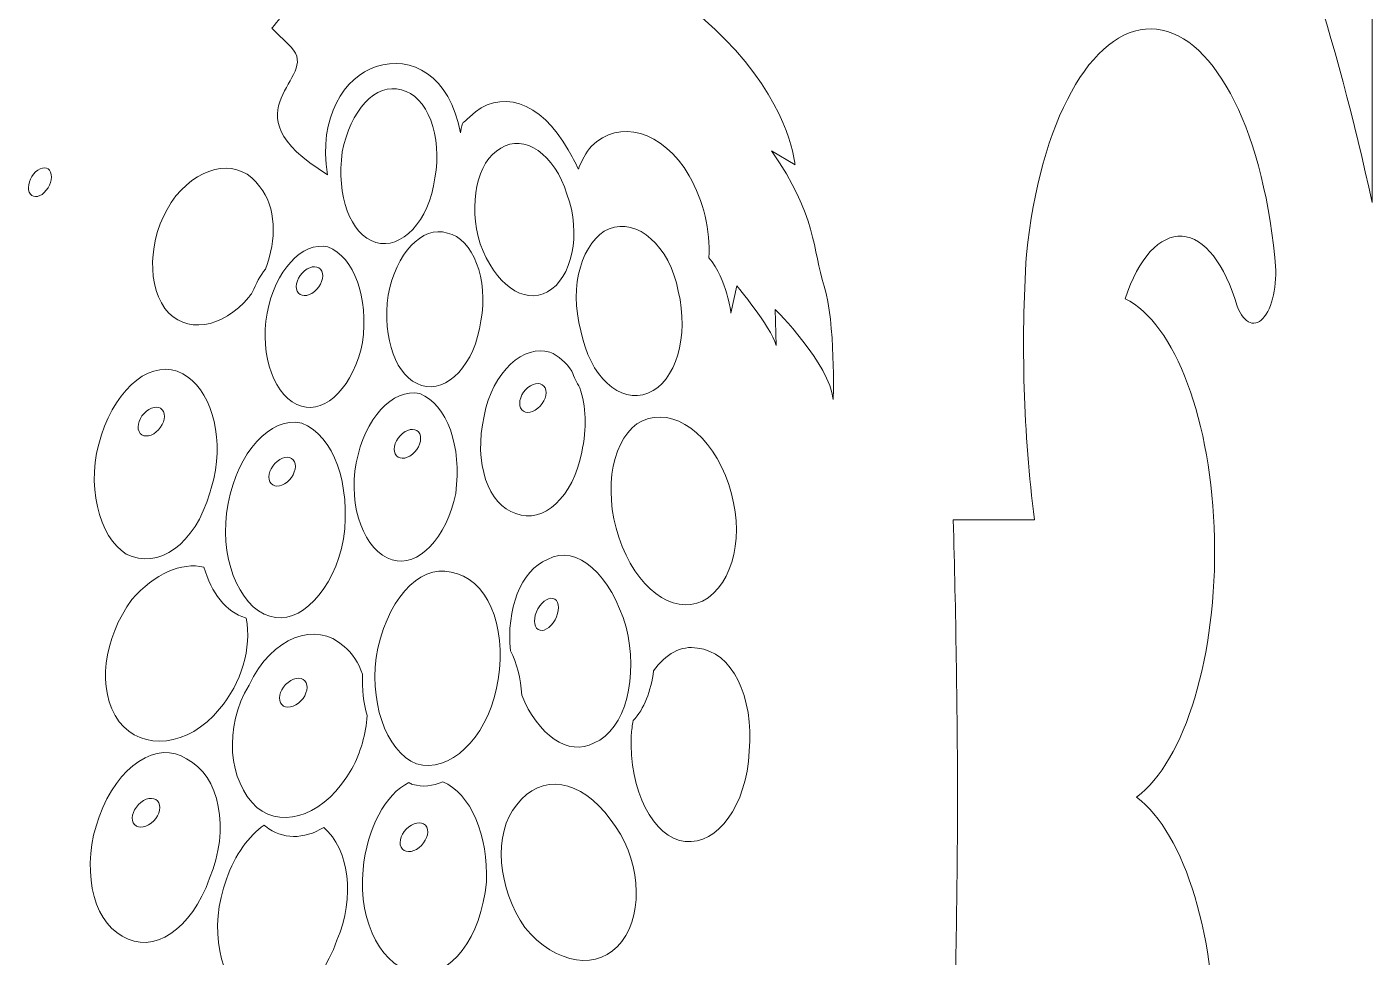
# Model space of a CAD drawing. Header units: millimetres. Extents: x 337 to 2510, y -469 to 429.
# Drawn here: x 408.92 to 431.19, y 263.53 to 278.94 of the extents above; entities that cross this region are included whole.
import ezdxf

# ---------------------------------------------------------------- set-up
doc = ezdxf.new("R2010")
doc.units = ezdxf.units.MM
doc.header["$MEASUREMENT"] = 0
doc.layers.add('Layer 1', color=7, linetype='Continuous')

msp = doc.modelspace()

# ---------------------------------------------------------------- linework, layer by layer
at = {"layer": 'Layer 1', "lineweight": 9}
for points, knots in [([(428.8286, 283.2957), (429.8036, 281.2217), (430.6046, 278.7587), (431.1936, 276.0287), (431.1936, 276.0287), (431.1936, 276.0287), (431.1936, 276.0287), (431.1936, 276.0287), (431.1936, 276.0287), (431.1936, 276.0287), (431.1936, 291.1816), (431.1936, 291.1816), (431.1936, 291.1816), (431.1936, 291.1816), (431.1936, 291.1816), (431.1936, 291.1816), (431.1936, 291.1816), (430.8796, 287.9546), (430.0326, 285.1296), (428.8286, 283.2957)], [0, 0, 0, 0, 0.1666667, 0.1666667, 0.1666667, 0.1666667, 0.3333333, 0.3333333, 0.3333333, 0.3333333, 0.5, 0.5, 0.5, 0.5, 0.6666667, 0.6666667, 0.6666667, 0.6666667, 1, 1, 1, 1]), ([(427.2936, 266.1818), (428.0986, 265.5828), (428.6286, 263.8239), (428.5846, 261.8909), (428.5846, 261.8909), (428.5846, 261.8909), (428.5846, 261.8909), (428.5846, 261.8909), (428.5846, 261.8909), (428.5406, 259.9579), (427.9336, 258.3329), (427.1056, 257.9279), (427.1056, 257.9279), (427.1056, 257.9279), (427.1056, 257.9279), (427.1056, 257.9279), (427.1056, 257.9279), (427.3276, 257.2539), (427.6786, 256.8689), (428.0476, 256.8939), (428.0476, 256.8939), (428.0476, 256.8939), (428.0476, 256.8939), (428.0476, 256.8939), (428.0476, 256.8939), (428.4166, 256.9189), (428.7576, 257.3519), (428.9616, 258.0539), (428.9616, 258.0539), (428.9616, 258.0539), (428.9616, 258.0539), (428.9616, 258.0539), (428.9616, 258.0539), (429.0756, 258.3479), (429.2646, 258.4189), (429.4146, 258.2239), (429.4146, 258.2239), (429.4146, 258.2239), (429.4146, 258.2239), (429.4146, 258.2239), (429.4146, 258.2239), (429.5636, 258.0289), (429.6326, 257.6209), (429.5806, 257.2469), (429.5806, 257.2469), (429.5806, 257.2469), (429.5806, 257.2469), (429.5806, 257.2469), (429.5806, 257.2469), (429.3706, 255.0449), (428.5206, 253.472), (427.5346, 253.46), (427.5346, 253.46), (427.5346, 253.46), (427.5346, 253.46), (427.5346, 253.46), (427.5346, 253.46), (426.5486, 253.447), (425.6906, 254.9999), (425.4706, 257.1959), (425.4706, 257.1959), (425.4706, 257.1959), (425.4706, 257.1959), (425.4706, 257.1959), (425.4706, 257.1959), (425.3766, 258.6649), (425.4226, 260.1629), (425.6026, 261.5879), (425.6026, 261.5879), (425.6026, 261.5879), (425.6026, 261.5879), (425.6026, 261.5879), (425.6026, 261.5879), (425.6026, 261.5879), (424.2596, 261.5879), (424.2596, 261.5879), (424.2596, 261.5879), (424.2596, 261.5879), (424.2596, 261.5879), (424.2596, 261.5879), (424.2596, 261.5879), (424.3016, 263.1179), (424.3256, 264.6498), (424.3316, 266.1818), (424.3316, 266.1818), (424.3316, 266.1818), (424.3316, 266.1818), (424.3316, 266.1818), (424.3316, 266.1818), (424.3256, 267.7148), (424.3016, 269.2458), (424.2596, 270.7758), (424.2596, 270.7758), (424.2596, 270.7758), (424.2596, 270.7758), (424.2596, 270.7758), (424.2596, 270.7758), (424.2596, 270.7758), (425.6026, 270.7758), (425.6026, 270.7758), (425.6026, 270.7758), (425.6026, 270.7758), (425.6026, 270.7758), (425.6026, 270.7758), (425.6026, 270.7758), (425.4226, 272.2018), (425.3766, 273.6988), (425.4706, 275.1677), (425.4706, 275.1677), (425.4706, 275.1677), (425.4706, 275.1677), (425.4706, 275.1677), (425.4706, 275.1677), (425.6906, 277.3637), (426.5486, 278.9167), (427.5346, 278.9037), (427.5346, 278.9037), (427.5346, 278.9037), (427.5346, 278.9037), (427.5346, 278.9037), (427.5346, 278.9037), (428.5206, 278.8917), (429.3706, 277.3187), (429.5806, 275.1167), (429.5806, 275.1167), (429.5806, 275.1167), (429.5806, 275.1167), (429.5806, 275.1167), (429.5806, 275.1167), (429.6326, 274.7427), (429.5636, 274.3348), (429.4146, 274.1398), (429.4146, 274.1398), (429.4146, 274.1398), (429.4146, 274.1398), (429.4146, 274.1398), (429.4146, 274.1398), (429.2646, 273.9448), (429.0756, 274.0158), (428.9616, 274.3098), (428.9616, 274.3098), (428.9616, 274.3098), (428.9616, 274.3098), (428.9616, 274.3098), (428.9616, 274.3098), (428.7576, 275.0127), (428.4166, 275.4447), (428.0476, 275.4697), (428.0476, 275.4697), (428.0476, 275.4697), (428.0476, 275.4697), (428.0476, 275.4697), (428.0476, 275.4697), (427.6786, 275.4947), (427.3276, 275.1097), (427.1056, 274.4357), (427.1056, 274.4357), (427.1056, 274.4357), (427.1056, 274.4357), (427.1056, 274.4357), (427.1056, 274.4357), (427.9336, 274.0308), (428.5406, 272.4058), (428.5846, 270.4728), (428.5846, 270.4728), (428.5846, 270.4728), (428.5846, 270.4728), (428.5846, 270.4728), (428.5846, 270.4728), (428.6286, 268.5408), (428.0986, 266.7808), (427.2936, 266.1818)], [0, 0, 0, 0, 0.0227273, 0.0227273, 0.0227273, 0.0227273, 0.0454545, 0.0454545, 0.0454545, 0.0454545, 0.0681818, 0.0681818, 0.0681818, 0.0681818, 0.0909091, 0.0909091, 0.0909091, 0.0909091, 0.1136364, 0.1136364, 0.1136364, 0.1136364, 0.1363636, 0.1363636, 0.1363636, 0.1363636, 0.1590909, 0.1590909, 0.1590909, 0.1590909, 0.1818182, 0.1818182, 0.1818182, 0.1818182, 0.2045455, 0.2045455, 0.2045455, 0.2045455, 0.2272727, 0.2272727, 0.2272727, 0.2272727, 0.25, 0.25, 0.25, 0.25, 0.2727273, 0.2727273, 0.2727273, 0.2727273, 0.2954545, 0.2954545, 0.2954545, 0.2954545, 0.3181818, 0.3181818, 0.3181818, 0.3181818, 0.3409091, 0.3409091, 0.3409091, 0.3409091, 0.3636364, 0.3636364, 0.3636364, 0.3636364, 0.3863636, 0.3863636, 0.3863636, 0.3863636, 0.4090909, 0.4090909, 0.4090909, 0.4090909, 0.4318182, 0.4318182, 0.4318182, 0.4318182, 0.4545455, 0.4545455, 0.4545455, 0.4545455, 0.4772727, 0.4772727, 0.4772727, 0.4772727, 0.5, 0.5, 0.5, 0.5, 0.5227273, 0.5227273, 0.5227273, 0.5227273, 0.5454545, 0.5454545, 0.5454545, 0.5454545, 0.5681818, 0.5681818, 0.5681818, 0.5681818, 0.5909091, 0.5909091, 0.5909091, 0.5909091, 0.6136364, 0.6136364, 0.6136364, 0.6136364, 0.6363636, 0.6363636, 0.6363636, 0.6363636, 0.6590909, 0.6590909, 0.6590909, 0.6590909, 0.6818182, 0.6818182, 0.6818182, 0.6818182, 0.7045455, 0.7045455, 0.7045455, 0.7045455, 0.7272727, 0.7272727, 0.7272727, 0.7272727, 0.75, 0.75, 0.75, 0.75, 0.7727273, 0.7727273, 0.7727273, 0.7727273, 0.7954545, 0.7954545, 0.7954545, 0.7954545, 0.8181818, 0.8181818, 0.8181818, 0.8181818, 0.8409091, 0.8409091, 0.8409091, 0.8409091, 0.8636364, 0.8636364, 0.8636364, 0.8636364, 0.8863636, 0.8863636, 0.8863636, 0.8863636, 0.9090909, 0.9090909, 0.9090909, 0.9090909, 0.9318182, 0.9318182, 0.9318182, 0.9318182, 0.9545455, 0.9545455, 0.9545455, 0.9545455, 1, 1, 1, 1])]:
    msp.add_open_spline(points, degree=3, knots=knots, dxfattribs=at)
at = {"layer": 'Layer 1', "color": 250, "lineweight": 9}
for points, knots in [([(415.4777, 280.6397), (415.1587, 280.7157), (414.4667, 280.6677), (414.1337, 280.3187), (414.1337, 280.3187), (414.1337, 280.3187), (414.1337, 280.3187), (414.1337, 280.3187), (414.1337, 280.3187), (413.7697, 279.8977), (412.9787, 278.9157), (412.9787, 278.9157), (412.9787, 278.9157), (412.9787, 278.9157), (412.9787, 278.9157), (412.9787, 278.9157), (412.9787, 278.9157), (412.9787, 278.9157), (413.2957, 278.5987), (413.2957, 278.5987), (413.2957, 278.5987), (413.2957, 278.5987), (413.2957, 278.5987), (413.2957, 278.5987), (413.2957, 278.5987), (413.8157, 278.0797), (412.1358, 277.5737), (413.8967, 276.4897), (413.8967, 276.4897), (413.8967, 276.4897), (413.8967, 276.4897), (413.8967, 276.4897), (413.8967, 276.4897), (413.7437, 277.4427), (414.1767, 278.1067), (414.7067, 278.2807), (414.7067, 278.2807), (414.7067, 278.2807), (414.7067, 278.2807), (414.7067, 278.2807), (414.7067, 278.2807), (415.2827, 278.4697), (415.9267, 278.1377), (416.0987, 277.1807), (416.0987, 277.1807), (416.0987, 277.1807), (416.0987, 277.1807), (416.0987, 277.1807), (416.0987, 277.1807), (416.1437, 277.4117), (416.1217, 277.3147), (416.2557, 277.4477), (416.2557, 277.4477), (416.2557, 277.4477), (416.2557, 277.4477), (416.2557, 277.4477), (416.2557, 277.4477), (416.7337, 277.9287), (417.4337, 277.7157), (417.8817, 276.9007), (417.8817, 276.9007), (417.8817, 276.9007), (417.8817, 276.9007), (417.8817, 276.9007), (417.8817, 276.9007), (417.9477, 276.7987), (418.0047, 276.6907), (418.0517, 276.5797), (418.0517, 276.5797), (418.0517, 276.5797), (418.0517, 276.5797), (418.0517, 276.5797), (418.0517, 276.5797), (418.1057, 276.7257), (418.1787, 276.8557), (418.2707, 276.9617), (418.2707, 276.9617), (418.2707, 276.9617), (418.2707, 276.9617), (418.2707, 276.9617), (418.2707, 276.9617), (418.7177, 277.4097), (419.4487, 277.2297), (419.8877, 276.4717), (419.8877, 276.4717), (419.8877, 276.4717), (419.8877, 276.4717), (419.8877, 276.4717), (419.8877, 276.4717), (420.1277, 276.0557), (420.2367, 275.5607), (420.2147, 275.1147), (420.2147, 275.1147), (420.2147, 275.1147), (420.2147, 275.1147), (420.2147, 275.1147), (420.2147, 275.1147), (420.5177, 274.7487), (420.5787, 274.1968), (420.5787, 274.1968), (420.5787, 274.1968), (420.5787, 274.1968), (420.5787, 274.1968), (420.5787, 274.1968), (420.5787, 274.1968), (420.5787, 274.1968), (420.6757, 274.6487), (420.6757, 274.6487), (420.6757, 274.6487), (420.6757, 274.6487), (420.6757, 274.6487), (420.6757, 274.6487), (420.6757, 274.6487), (420.6757, 274.6487), (421.2277, 273.9888), (421.3287, 273.6608), (421.3287, 273.6608), (421.3287, 273.6608), (421.3287, 273.6608), (421.3287, 273.6608), (421.3287, 273.6608), (421.3287, 273.6608), (421.3127, 274.2578), (421.3127, 274.2578), (421.3127, 274.2578), (421.3127, 274.2578), (421.3127, 274.2578), (421.3127, 274.2578), (421.3127, 274.2578), (421.3127, 274.2578), (422.2137, 273.3508), (422.2717, 272.7678), (422.2717, 272.7678), (422.2717, 272.7678), (422.2717, 272.7678), (422.2717, 272.7678), (422.2717, 272.7678), (422.2717, 272.7678), (422.3117, 274.0448), (422.1197, 274.6437), (422.1197, 274.6437), (422.1197, 274.6437), (422.1197, 274.6437), (422.1197, 274.6437), (422.1197, 274.6437), (421.9287, 275.2417), (422.0047, 275.8087), (421.2497, 276.8837), (421.2497, 276.8837), (421.2497, 276.8837), (421.2497, 276.8837), (421.2497, 276.8837), (421.2497, 276.8837), (421.2497, 276.8837), (421.6397, 276.6507), (421.6397, 276.6507), (421.6397, 276.6507), (421.6397, 276.6507), (421.6397, 276.6507), (421.6397, 276.6507), (421.6397, 276.6507), (421.6397, 276.6507), (421.5737, 277.5317), (420.6527, 278.5517), (420.6527, 278.5517), (420.6527, 278.5517), (420.6527, 278.5517), (420.6527, 278.5517), (420.6527, 278.5517), (419.7417, 279.5157), (418.8677, 280.0107), (418.8677, 280.0107), (418.8677, 280.0107), (418.8677, 280.0107), (418.8677, 280.0107), (418.8677, 280.0107), (418.8677, 280.0107), (418.2997, 280.7067), (417.6647, 280.3947), (417.5217, 280.7107), (417.5217, 280.7107), (417.5217, 280.7107), (417.5217, 280.7107), (417.5217, 280.7107), (417.5217, 280.7107), (417.4187, 280.7967), (416.1317, 281.1557), (415.7777, 280.6777), (415.7777, 280.6777), (415.7777, 280.6777), (415.7777, 280.6777), (415.7777, 280.6777), (415.7777, 280.6777), (415.5377, 280.2987), (415.4777, 280.6397), (415.4777, 280.6397)], [0, 0, 0, 0, 0.02, 0.02, 0.02, 0.02, 0.04, 0.04, 0.04, 0.04, 0.06, 0.06, 0.06, 0.06, 0.08, 0.08, 0.08, 0.08, 0.1, 0.1, 0.1, 0.1, 0.12, 0.12, 0.12, 0.12, 0.14, 0.14, 0.14, 0.14, 0.16, 0.16, 0.16, 0.16, 0.18, 0.18, 0.18, 0.18, 0.2, 0.2, 0.2, 0.2, 0.22, 0.22, 0.22, 0.22, 0.24, 0.24, 0.24, 0.24, 0.26, 0.26, 0.26, 0.26, 0.28, 0.28, 0.28, 0.28, 0.3, 0.3, 0.3, 0.3, 0.32, 0.32, 0.32, 0.32, 0.34, 0.34, 0.34, 0.34, 0.36, 0.36, 0.36, 0.36, 0.38, 0.38, 0.38, 0.38, 0.4, 0.4, 0.4, 0.4, 0.42, 0.42, 0.42, 0.42, 0.44, 0.44, 0.44, 0.44, 0.46, 0.46, 0.46, 0.46, 0.48, 0.48, 0.48, 0.48, 0.5, 0.5, 0.5, 0.5, 0.52, 0.52, 0.52, 0.52, 0.54, 0.54, 0.54, 0.54, 0.56, 0.56, 0.56, 0.56, 0.58, 0.58, 0.58, 0.58, 0.6, 0.6, 0.6, 0.6, 0.62, 0.62, 0.62, 0.62, 0.64, 0.64, 0.64, 0.64, 0.66, 0.66, 0.66, 0.66, 0.68, 0.68, 0.68, 0.68, 0.7, 0.7, 0.7, 0.7, 0.72, 0.72, 0.72, 0.72, 0.74, 0.74, 0.74, 0.74, 0.76, 0.76, 0.76, 0.76, 0.78, 0.78, 0.78, 0.78, 0.8, 0.8, 0.8, 0.8, 0.82, 0.82, 0.82, 0.82, 0.84, 0.84, 0.84, 0.84, 0.86, 0.86, 0.86, 0.86, 0.88, 0.88, 0.88, 0.88, 0.9, 0.9, 0.9, 0.9, 0.92, 0.92, 0.92, 0.92, 0.94, 0.94, 0.94, 0.94, 0.96, 0.96, 0.96, 0.96, 1, 1, 1, 1]), ([(414.6977, 275.3687), (415.1217, 275.2407), (415.5787, 275.7107), (415.6767, 276.4377), (415.6767, 276.4377), (415.6767, 276.4377), (415.6767, 276.4377), (415.6767, 276.4377), (415.6767, 276.4377), (415.8077, 277.1227), (415.5467, 277.8067), (415.1217, 277.8927), (415.1217, 277.8927), (415.1217, 277.8927), (415.1217, 277.8927), (415.1217, 277.8927), (415.1217, 277.8927), (414.6977, 278.0207), (414.2737, 277.5507), (414.1427, 276.8657), (414.1427, 276.8657), (414.1427, 276.8657), (414.1427, 276.8657), (414.1427, 276.8657), (414.1427, 276.8657), (414.0447, 276.1387), (414.2737, 275.4967), (414.6977, 275.3687)], [0, 0, 0, 0, 0.125, 0.125, 0.125, 0.125, 0.25, 0.25, 0.25, 0.25, 0.375, 0.375, 0.375, 0.375, 0.5, 0.5, 0.5, 0.5, 0.625, 0.625, 0.625, 0.625, 0.75, 0.75, 0.75, 0.75, 1, 1, 1, 1]), ([(417.5427, 274.5507), (417.9447, 274.7707), (418.1077, 275.5017), (417.8637, 276.1677), (417.8637, 276.1677), (417.8637, 276.1677), (417.8637, 276.1677), (417.8637, 276.1677), (417.8637, 276.1677), (417.6657, 276.8237), (417.1497, 277.1807), (416.7667, 276.9267), (416.7667, 276.9267), (416.7667, 276.9267), (416.7667, 276.9267), (416.7667, 276.9267), (416.7667, 276.9267), (416.3647, 276.7067), (416.2287, 276.0007), (416.4267, 275.3447), (416.4267, 275.3447), (416.4267, 275.3447), (416.4267, 275.3447), (416.4267, 275.3447), (416.4267, 275.3447), (416.6707, 274.6787), (417.1417, 274.3318), (417.5427, 274.5507)], [0, 0, 0, 0, 0.125, 0.125, 0.125, 0.125, 0.25, 0.25, 0.25, 0.25, 0.375, 0.375, 0.375, 0.375, 0.5, 0.5, 0.5, 0.5, 0.625, 0.625, 0.625, 0.625, 0.75, 0.75, 0.75, 0.75, 1, 1, 1, 1]), ([(409.0668, 276.5367), (409.1638, 276.6277), (409.2748, 276.6257), (409.3148, 276.5307), (409.3148, 276.5307), (409.3148, 276.5307), (409.3148, 276.5307), (409.3148, 276.5307), (409.3148, 276.5307), (409.3538, 276.4357), (409.3068, 276.2847), (409.2088, 276.1937), (409.2088, 276.1937), (409.2088, 276.1937), (409.2088, 276.1937), (409.2088, 276.1937), (409.2088, 276.1937), (409.1118, 276.1017), (409.0008, 276.1047), (408.9608, 276.1987), (408.9608, 276.1987), (408.9608, 276.1987), (408.9608, 276.1987), (408.9608, 276.1987), (408.9608, 276.1987), (408.9218, 276.2937), (408.9688, 276.4447), (409.0668, 276.5367)], [0, 0, 0, 0, 0.125, 0.125, 0.125, 0.125, 0.25, 0.25, 0.25, 0.25, 0.375, 0.375, 0.375, 0.375, 0.5, 0.5, 0.5, 0.5, 0.625, 0.625, 0.625, 0.625, 0.75, 0.75, 0.75, 0.75, 1, 1, 1, 1]), ([(411.2068, 274.2718), (411.5368, 273.8408), (412.1578, 273.9368), (412.5968, 274.4637), (412.5968, 274.4637), (412.5968, 274.4637), (412.5968, 274.4637), (412.5968, 274.4637), (412.5968, 274.4637), (412.6168, 274.4877), (412.6358, 274.5117), (412.6538, 274.5367), (412.6538, 274.5367), (412.6538, 274.5367), (412.6538, 274.5367), (412.6538, 274.5367), (412.6538, 274.5367), (412.7138, 274.6847), (412.7868, 274.8167), (412.8698, 274.9277), (412.8698, 274.9277), (412.8698, 274.9277), (412.8698, 274.9277), (412.8698, 274.9277), (412.8698, 274.9277), (413.0607, 275.4087), (413.0507, 275.9657), (412.7798, 276.2857), (412.7798, 276.2857), (412.7798, 276.2857), (412.7798, 276.2857), (412.7798, 276.2857), (412.7798, 276.2857), (412.4508, 276.7647), (411.8288, 276.6687), (411.3898, 276.1407), (411.3898, 276.1407), (411.3898, 276.1407), (411.3898, 276.1407), (411.3898, 276.1407), (411.3898, 276.1407), (410.9508, 275.5657), (410.8778, 274.7517), (411.2068, 274.2718)], [0, 0, 0, 0, 0.0833333, 0.0833333, 0.0833333, 0.0833333, 0.1666667, 0.1666667, 0.1666667, 0.1666667, 0.25, 0.25, 0.25, 0.25, 0.3333333, 0.3333333, 0.3333333, 0.3333333, 0.4166667, 0.4166667, 0.4166667, 0.4166667, 0.5, 0.5, 0.5, 0.5, 0.5833333, 0.5833333, 0.5833333, 0.5833333, 0.6666667, 0.6666667, 0.6666667, 0.6666667, 0.75, 0.75, 0.75, 0.75, 0.8333333, 0.8333333, 0.8333333, 0.8333333, 1, 1, 1, 1]), ([(419.2047, 272.8718), (419.6707, 273.0598), (419.8857, 273.8108), (419.7067, 274.5617), (419.7067, 274.5617), (419.7067, 274.5617), (419.7067, 274.5617), (419.7067, 274.5617), (419.7067, 274.5617), (419.5627, 275.3117), (419.0257, 275.7817), (418.5597, 275.5937), (418.5597, 275.5937), (418.5597, 275.5937), (418.5597, 275.5937), (418.5597, 275.5937), (418.5597, 275.5937), (418.1307, 275.4057), (417.8797, 274.6547), (418.0947, 273.9038), (418.0947, 273.9038), (418.0947, 273.9038), (418.0947, 273.9038), (418.0947, 273.9038), (418.0947, 273.9038), (418.2377, 273.1528), (418.7397, 272.6838), (419.2047, 272.8718)], [0, 0, 0, 0, 0.125, 0.125, 0.125, 0.125, 0.25, 0.25, 0.25, 0.25, 0.375, 0.375, 0.375, 0.375, 0.5, 0.5, 0.5, 0.5, 0.625, 0.625, 0.625, 0.625, 0.75, 0.75, 0.75, 0.75, 1, 1, 1, 1]), ([(415.4577, 272.9998), (415.8827, 272.8718), (416.3397, 273.3418), (416.4377, 274.0688), (416.4377, 274.0688), (416.4377, 274.0688), (416.4377, 274.0688), (416.4377, 274.0688), (416.4377, 274.0688), (416.5677, 274.7537), (416.3067, 275.4377), (415.8827, 275.5237), (415.8827, 275.5237), (415.8827, 275.5237), (415.8827, 275.5237), (415.8827, 275.5237), (415.8827, 275.5237), (415.4577, 275.6517), (415.0337, 275.1807), (414.9027, 274.4967), (414.9027, 274.4967), (414.9027, 274.4967), (414.9027, 274.4967), (414.9027, 274.4967), (414.9027, 274.4967), (414.8047, 273.7698), (415.0337, 273.1278), (415.4577, 272.9998)], [0, 0, 0, 0, 0.125, 0.125, 0.125, 0.125, 0.25, 0.25, 0.25, 0.25, 0.375, 0.375, 0.375, 0.375, 0.5, 0.5, 0.5, 0.5, 0.625, 0.625, 0.625, 0.625, 0.75, 0.75, 0.75, 0.75, 1, 1, 1, 1]), ([(413.4697, 272.6548), (413.8727, 272.5228), (414.3427, 273.0068), (414.4777, 273.7108), (414.4777, 273.7108), (414.4777, 273.7108), (414.4777, 273.7108), (414.4777, 273.7108), (414.4777, 273.7108), (414.5787, 274.4587), (414.3427, 275.1187), (413.9067, 275.2957), (413.9067, 275.2957), (413.9067, 275.2957), (413.9067, 275.2957), (413.9067, 275.2957), (413.9067, 275.2957), (413.4697, 275.3837), (413.0327, 274.8987), (412.8988, 274.1948), (412.8988, 274.1948), (412.8988, 274.1948), (412.8988, 274.1948), (412.8988, 274.1948), (412.8988, 274.1948), (412.7648, 273.4908), (413.0327, 272.7868), (413.4697, 272.6548)], [0, 0, 0, 0, 0.125, 0.125, 0.125, 0.125, 0.25, 0.25, 0.25, 0.25, 0.375, 0.375, 0.375, 0.375, 0.5, 0.5, 0.5, 0.5, 0.625, 0.625, 0.625, 0.625, 0.75, 0.75, 0.75, 0.75, 1, 1, 1, 1]), ([(413.5187, 274.8977), (413.6307, 274.9897), (413.7577, 274.9867), (413.8027, 274.8917), (413.8027, 274.8917), (413.8027, 274.8917), (413.8027, 274.8917), (413.8027, 274.8917), (413.8027, 274.8917), (413.8487, 274.7977), (413.7937, 274.6467), (413.6827, 274.5547), (413.6827, 274.5547), (413.6827, 274.5547), (413.6827, 274.5547), (413.6827, 274.5547), (413.6827, 274.5547), (413.5707, 274.4627), (413.4427, 274.4657), (413.3977, 274.5607), (413.3977, 274.5607), (413.3977, 274.5607), (413.3977, 274.5607), (413.3977, 274.5607), (413.3977, 274.5607), (413.3527, 274.6547), (413.4067, 274.8067), (413.5187, 274.8977)], [0, 0, 0, 0, 0.125, 0.125, 0.125, 0.125, 0.25, 0.25, 0.25, 0.25, 0.375, 0.375, 0.375, 0.375, 0.5, 0.5, 0.5, 0.5, 0.625, 0.625, 0.625, 0.625, 0.75, 0.75, 0.75, 0.75, 1, 1, 1, 1]), ([(417.0177, 270.8798), (417.4747, 270.6948), (417.9667, 271.1558), (418.1077, 271.8928), (418.1077, 271.8928), (418.1077, 271.8928), (418.1077, 271.8928), (418.1077, 271.8928), (418.1077, 271.8928), (418.1967, 272.2908), (418.1767, 272.6648), (418.0757, 272.9598), (418.0757, 272.9598), (418.0757, 272.9598), (418.0757, 272.9598), (418.0757, 272.9598), (418.0757, 272.9598), (418.0257, 273.0428), (417.9817, 273.1358), (417.9447, 273.2358), (417.9447, 273.2358), (417.9447, 273.2358), (417.9447, 273.2358), (417.9447, 273.2358), (417.9447, 273.2358), (417.8487, 273.3828), (417.7247, 273.4918), (417.5797, 273.5508), (417.5797, 273.5508), (417.5797, 273.5508), (417.5797, 273.5508), (417.5797, 273.5508), (417.5797, 273.5508), (417.1587, 273.6888), (416.6307, 273.2288), (416.4907, 272.4918), (416.4907, 272.4918), (416.4907, 272.4918), (416.4907, 272.4918), (416.4907, 272.4918), (416.4907, 272.4918), (416.3147, 271.7088), (416.5607, 271.0168), (417.0177, 270.8798)], [0, 0, 0, 0, 0.0833333, 0.0833333, 0.0833333, 0.0833333, 0.1666667, 0.1666667, 0.1666667, 0.1666667, 0.25, 0.25, 0.25, 0.25, 0.3333333, 0.3333333, 0.3333333, 0.3333333, 0.4166667, 0.4166667, 0.4166667, 0.4166667, 0.5, 0.5, 0.5, 0.5, 0.5833333, 0.5833333, 0.5833333, 0.5833333, 0.6666667, 0.6666667, 0.6666667, 0.6666667, 0.75, 0.75, 0.75, 0.75, 0.8333333, 0.8333333, 0.8333333, 0.8333333, 1, 1, 1, 1]), ([(410.5668, 270.2068), (411.0958, 269.9408), (411.7058, 270.3668), (411.9498, 271.2208), (411.9498, 271.2208), (411.9498, 271.2208), (411.9498, 271.2208), (411.9498, 271.2208), (411.9498, 271.2208), (411.9588, 271.2468), (411.9668, 271.2728), (411.9748, 271.2988), (411.9748, 271.2988), (411.9748, 271.2988), (411.9748, 271.2988), (411.9748, 271.2988), (411.9748, 271.2988), (411.9868, 271.3508), (411.9998, 271.4008), (412.0148, 271.4508), (412.0148, 271.4508), (412.0148, 271.4508), (412.0148, 271.4508), (412.0148, 271.4508), (412.0148, 271.4508), (412.1888, 272.2228), (411.9468, 272.9508), (411.5018, 273.1938), (411.5018, 273.1938), (411.5018, 273.1938), (411.5018, 273.1938), (411.5018, 273.1938), (411.5018, 273.1938), (411.0138, 273.4608), (410.4038, 272.9808), (410.1588, 272.1808), (410.1588, 272.1808), (410.1588, 272.1808), (410.1588, 272.1808), (410.1588, 272.1808), (410.1588, 272.1808), (409.8738, 271.3808), (410.1188, 270.4738), (410.5668, 270.2068)], [0, 0, 0, 0, 0.0833333, 0.0833333, 0.0833333, 0.0833333, 0.1666667, 0.1666667, 0.1666667, 0.1666667, 0.25, 0.25, 0.25, 0.25, 0.3333333, 0.3333333, 0.3333333, 0.3333333, 0.4166667, 0.4166667, 0.4166667, 0.4166667, 0.5, 0.5, 0.5, 0.5, 0.5833333, 0.5833333, 0.5833333, 0.5833333, 0.6666667, 0.6666667, 0.6666667, 0.6666667, 0.75, 0.75, 0.75, 0.75, 0.8333333, 0.8333333, 0.8333333, 0.8333333, 1, 1, 1, 1]), ([(417.2167, 272.9638), (417.3287, 273.0558), (417.4557, 273.0528), (417.5017, 272.9578), (417.5017, 272.9578), (417.5017, 272.9578), (417.5017, 272.9578), (417.5017, 272.9578), (417.5017, 272.9578), (417.5467, 272.8628), (417.4927, 272.7118), (417.3807, 272.6208), (417.3807, 272.6208), (417.3807, 272.6208), (417.3807, 272.6208), (417.3807, 272.6208), (417.3807, 272.6208), (417.2687, 272.5288), (417.1417, 272.5318), (417.0967, 272.6268), (417.0967, 272.6268), (417.0967, 272.6268), (417.0967, 272.6268), (417.0967, 272.6268), (417.0967, 272.6268), (417.0517, 272.7208), (417.1047, 272.8728), (417.2167, 272.9638)], [0, 0, 0, 0, 0.125, 0.125, 0.125, 0.125, 0.25, 0.25, 0.25, 0.25, 0.375, 0.375, 0.375, 0.375, 0.5, 0.5, 0.5, 0.5, 0.625, 0.625, 0.625, 0.625, 0.75, 0.75, 0.75, 0.75, 1, 1, 1, 1]), ([(414.9707, 270.1118), (415.3907, 269.9738), (415.8807, 270.4788), (416.0207, 271.2128), (416.0207, 271.2128), (416.0207, 271.2128), (416.0207, 271.2128), (416.0207, 271.2128), (416.0207, 271.2128), (416.1257, 271.9928), (415.8807, 272.6818), (415.4257, 272.8648), (415.4257, 272.8648), (415.4257, 272.8648), (415.4257, 272.8648), (415.4257, 272.8648), (415.4257, 272.8648), (414.9707, 272.9568), (414.5147, 272.4518), (414.3747, 271.7178), (414.3747, 271.7178), (414.3747, 271.7178), (414.3747, 271.7178), (414.3747, 271.7178), (414.3747, 271.7178), (414.2347, 270.9838), (414.5147, 270.2488), (414.9707, 270.1118)], [0, 0, 0, 0, 0.125, 0.125, 0.125, 0.125, 0.25, 0.25, 0.25, 0.25, 0.375, 0.375, 0.375, 0.375, 0.5, 0.5, 0.5, 0.5, 0.625, 0.625, 0.625, 0.625, 0.75, 0.75, 0.75, 0.75, 1, 1, 1, 1]), ([(410.8998, 272.5728), (411.0118, 272.6638), (411.1388, 272.6618), (411.1838, 272.5668), (411.1838, 272.5668), (411.1838, 272.5668), (411.1838, 272.5668), (411.1838, 272.5668), (411.1838, 272.5668), (411.2288, 272.4718), (411.1748, 272.3208), (411.0638, 272.2298), (411.0638, 272.2298), (411.0638, 272.2298), (411.0638, 272.2298), (411.0638, 272.2298), (411.0638, 272.2298), (410.9518, 272.1378), (410.8238, 272.1408), (410.7788, 272.2348), (410.7788, 272.2348), (410.7788, 272.2348), (410.7788, 272.2348), (410.7788, 272.2348), (410.7788, 272.2348), (410.7338, 272.3298), (410.7878, 272.4808), (410.8998, 272.5728)], [0, 0, 0, 0, 0.125, 0.125, 0.125, 0.125, 0.25, 0.25, 0.25, 0.25, 0.375, 0.375, 0.375, 0.375, 0.5, 0.5, 0.5, 0.5, 0.625, 0.625, 0.625, 0.625, 0.75, 0.75, 0.75, 0.75, 1, 1, 1, 1]), ([(420.2017, 269.4818), (420.6897, 269.8548), (420.8117, 270.7078), (420.4857, 271.5078), (420.4857, 271.5078), (420.4857, 271.5078), (420.4857, 271.5078), (420.4857, 271.5078), (420.4857, 271.5078), (420.1607, 272.3078), (419.5097, 272.6818), (419.0207, 272.3618), (419.0207, 272.3618), (419.0207, 272.3618), (419.0207, 272.3618), (419.0207, 272.3618), (419.0207, 272.3618), (418.5737, 272.0418), (418.4507, 271.1348), (418.7767, 270.3348), (418.7767, 270.3348), (418.7767, 270.3348), (418.7767, 270.3348), (418.7767, 270.3348), (418.7767, 270.3348), (419.1027, 269.5348), (419.7127, 269.1618), (420.2017, 269.4818)], [0, 0, 0, 0, 0.125, 0.125, 0.125, 0.125, 0.25, 0.25, 0.25, 0.25, 0.375, 0.375, 0.375, 0.375, 0.5, 0.5, 0.5, 0.5, 0.625, 0.625, 0.625, 0.625, 0.75, 0.75, 0.75, 0.75, 1, 1, 1, 1]), ([(412.9448, 269.1768), (413.4327, 269.0168), (414.0027, 269.6038), (414.1657, 270.4568), (414.1657, 270.4568), (414.1657, 270.4568), (414.1657, 270.4568), (414.1657, 270.4568), (414.1657, 270.4568), (414.2877, 271.3628), (414.0027, 272.1638), (413.4737, 272.3768), (413.4737, 272.3768), (413.4737, 272.3768), (413.4737, 272.3768), (413.4737, 272.3768), (413.4737, 272.3768), (412.9448, 272.4838), (412.4158, 271.8968), (412.2528, 271.0428), (412.2528, 271.0428), (412.2528, 271.0428), (412.2528, 271.0428), (412.2528, 271.0428), (412.2528, 271.0428), (412.0898, 270.1898), (412.4158, 269.3368), (412.9448, 269.1768)], [0, 0, 0, 0, 0.125, 0.125, 0.125, 0.125, 0.25, 0.25, 0.25, 0.25, 0.375, 0.375, 0.375, 0.375, 0.5, 0.5, 0.5, 0.5, 0.625, 0.625, 0.625, 0.625, 0.75, 0.75, 0.75, 0.75, 1, 1, 1, 1]), ([(415.1407, 272.2048), (415.2527, 272.2958), (415.3797, 272.2938), (415.4247, 272.1988), (415.4247, 272.1988), (415.4247, 272.1988), (415.4247, 272.1988), (415.4247, 272.1988), (415.4247, 272.1988), (415.4697, 272.1038), (415.4157, 271.9528), (415.3047, 271.8608), (415.3047, 271.8608), (415.3047, 271.8608), (415.3047, 271.8608), (415.3047, 271.8608), (415.3047, 271.8608), (415.1927, 271.7698), (415.0647, 271.7718), (415.0197, 271.8668), (415.0197, 271.8668), (415.0197, 271.8668), (415.0197, 271.8668), (415.0197, 271.8668), (415.0197, 271.8668), (414.9747, 271.9618), (415.0287, 272.1128), (415.1407, 272.2048)], [0, 0, 0, 0, 0.125, 0.125, 0.125, 0.125, 0.25, 0.25, 0.25, 0.25, 0.375, 0.375, 0.375, 0.375, 0.5, 0.5, 0.5, 0.5, 0.625, 0.625, 0.625, 0.625, 0.75, 0.75, 0.75, 0.75, 1, 1, 1, 1]), ([(413.0657, 271.7428), (413.1777, 271.8338), (413.3047, 271.8318), (413.3507, 271.7368), (413.3507, 271.7368), (413.3507, 271.7368), (413.3507, 271.7368), (413.3507, 271.7368), (413.3507, 271.7368), (413.3957, 271.6418), (413.3417, 271.4908), (413.2297, 271.3988), (413.2297, 271.3988), (413.2297, 271.3988), (413.2297, 271.3988), (413.2297, 271.3988), (413.2297, 271.3988), (413.1177, 271.3078), (412.9907, 271.3098), (412.9448, 271.4048), (412.9448, 271.4048), (412.9448, 271.4048), (412.9448, 271.4048), (412.9448, 271.4048), (412.9448, 271.4048), (412.8998, 271.4998), (412.9538, 271.6508), (413.0657, 271.7428)], [0, 0, 0, 0, 0.125, 0.125, 0.125, 0.125, 0.25, 0.25, 0.25, 0.25, 0.375, 0.375, 0.375, 0.375, 0.5, 0.5, 0.5, 0.5, 0.625, 0.625, 0.625, 0.625, 0.75, 0.75, 0.75, 0.75, 1, 1, 1, 1]), ([(418.3127, 267.0788), (418.8417, 267.2918), (419.0457, 268.1988), (418.8417, 268.9988), (418.8417, 268.9988), (418.8417, 268.9988), (418.8417, 268.9988), (418.8417, 268.9988), (418.8417, 268.9988), (418.5977, 269.8518), (418.0287, 270.3858), (417.5397, 270.1188), (417.5397, 270.1188), (417.5397, 270.1188), (417.5397, 270.1188), (417.5397, 270.1188), (417.5397, 270.1188), (417.0987, 269.9408), (416.8557, 269.2828), (416.9287, 268.6048), (416.9287, 268.6048), (416.9287, 268.6048), (416.9287, 268.6048), (416.9287, 268.6048), (416.9287, 268.6048), (417.0317, 268.4038), (417.0967, 268.1508), (417.1137, 267.8718), (417.1137, 267.8718), (417.1137, 267.8718), (417.1137, 267.8718), (417.1137, 267.8718), (417.1137, 267.8718), (417.3767, 267.2158), (417.8907, 266.8478), (418.3127, 267.0788)], [0, 0, 0, 0, 0.1, 0.1, 0.1, 0.1, 0.2, 0.2, 0.2, 0.2, 0.3, 0.3, 0.3, 0.3, 0.4, 0.4, 0.4, 0.4, 0.5, 0.5, 0.5, 0.5, 0.6, 0.6, 0.6, 0.6, 0.7, 0.7, 0.7, 0.7, 0.8, 0.8, 0.8, 0.8, 1, 1, 1, 1]), ([(410.4488, 267.4298), (410.8318, 266.9488), (411.5978, 267.0028), (412.1078, 267.6428), (412.1078, 267.6428), (412.1078, 267.6428), (412.1078, 267.6428), (412.1078, 267.6428), (412.1078, 267.6428), (412.4758, 268.0648), (412.6448, 268.6528), (412.5528, 269.1478), (412.5528, 269.1478), (412.5528, 269.1478), (412.5528, 269.1478), (412.5528, 269.1478), (412.5528, 269.1478), (412.5528, 269.1478), (412.5418, 269.1508), (412.5418, 269.1508), (412.5418, 269.1508), (412.5418, 269.1508), (412.5418, 269.1508), (412.5418, 269.1508), (412.5418, 269.1508), (412.2218, 269.2428), (411.9728, 269.5678), (411.8528, 269.9908), (411.8528, 269.9908), (411.8528, 269.9908), (411.8528, 269.9908), (411.8528, 269.9908), (411.8528, 269.9908), (411.4828, 270.0758), (411.0338, 269.8868), (410.6618, 269.4558), (410.6618, 269.4558), (410.6618, 269.4558), (410.6618, 269.4558), (410.6618, 269.4558), (410.6618, 269.4558), (410.1938, 268.8158), (410.0658, 267.9628), (410.4488, 267.4298)], [0, 0, 0, 0, 0.0833333, 0.0833333, 0.0833333, 0.0833333, 0.1666667, 0.1666667, 0.1666667, 0.1666667, 0.25, 0.25, 0.25, 0.25, 0.3333333, 0.3333333, 0.3333333, 0.3333333, 0.4166667, 0.4166667, 0.4166667, 0.4166667, 0.5, 0.5, 0.5, 0.5, 0.5833333, 0.5833333, 0.5833333, 0.5833333, 0.6666667, 0.6666667, 0.6666667, 0.6666667, 0.75, 0.75, 0.75, 0.75, 0.8333333, 0.8333333, 0.8333333, 0.8333333, 1, 1, 1, 1]), ([(415.3707, 266.7318), (415.9237, 266.5728), (416.5187, 267.1588), (416.6897, 267.9588), (416.6897, 267.9588), (416.6897, 267.9588), (416.6897, 267.9588), (416.6897, 267.9588), (416.6897, 267.9588), (416.9017, 268.8658), (416.6037, 269.7188), (416.0507, 269.8788), (416.0507, 269.8788), (416.0507, 269.8788), (416.0507, 269.8788), (416.0507, 269.8788), (416.0507, 269.8788), (415.4977, 270.0928), (414.9447, 269.5588), (414.7317, 268.6518), (414.7317, 268.6518), (414.7317, 268.6518), (414.7317, 268.6518), (414.7317, 268.6518), (414.7317, 268.6518), (414.5617, 267.7988), (414.8597, 266.9458), (415.3707, 266.7318)], [0, 0, 0, 0, 0.125, 0.125, 0.125, 0.125, 0.25, 0.25, 0.25, 0.25, 0.375, 0.375, 0.375, 0.375, 0.5, 0.5, 0.5, 0.5, 0.625, 0.625, 0.625, 0.625, 0.75, 0.75, 0.75, 0.75, 1, 1, 1, 1]), ([(417.4117, 269.3478), (417.5017, 269.4738), (417.6247, 269.5138), (417.6877, 269.4378), (417.6877, 269.4378), (417.6877, 269.4378), (417.6877, 269.4378), (417.6877, 269.4378), (417.6877, 269.4378), (417.7497, 269.3608), (417.7267, 269.1968), (417.6367, 269.0708), (417.6367, 269.0708), (417.6367, 269.0708), (417.6367, 269.0708), (417.6367, 269.0708), (417.6367, 269.0708), (417.5467, 268.9448), (417.4227, 268.9038), (417.3607, 268.9808), (417.3607, 268.9808), (417.3607, 268.9808), (417.3607, 268.9808), (417.3607, 268.9808), (417.3607, 268.9808), (417.2987, 269.0578), (417.3207, 269.2218), (417.4117, 269.3478)], [0, 0, 0, 0, 0.125, 0.125, 0.125, 0.125, 0.25, 0.25, 0.25, 0.25, 0.375, 0.375, 0.375, 0.375, 0.5, 0.5, 0.5, 0.5, 0.625, 0.625, 0.625, 0.625, 0.75, 0.75, 0.75, 0.75, 1, 1, 1, 1]), ([(412.7278, 266.0118), (413.1947, 265.6388), (413.8757, 265.9048), (414.3017, 266.6518), (414.3017, 266.6518), (414.3017, 266.6518), (414.3017, 266.6518), (414.3017, 266.6518), (414.3017, 266.6518), (414.4507, 266.9218), (414.5347, 267.2318), (414.5547, 267.5318), (414.5547, 267.5318), (414.5547, 267.5318), (414.5547, 267.5318), (414.5547, 267.5318), (414.5547, 267.5318), (414.4977, 267.7408), (414.4687, 267.9748), (414.4767, 268.2168), (414.4767, 268.2168), (414.4767, 268.2168), (414.4767, 268.2168), (414.4767, 268.2168), (414.4767, 268.2168), (414.4127, 268.4078), (414.3117, 268.5688), (414.1737, 268.6788), (414.1737, 268.6788), (414.1737, 268.6788), (414.1737, 268.6788), (414.1737, 268.6788), (414.1737, 268.6788), (413.7057, 269.1048), (412.9827, 268.8388), (412.5998, 268.0388), (412.5998, 268.0388), (412.5998, 268.0388), (412.5998, 268.0388), (412.5998, 268.0388), (412.5998, 268.0388), (412.1738, 267.3448), (412.2588, 266.4388), (412.7278, 266.0118)], [0, 0, 0, 0, 0.0833333, 0.0833333, 0.0833333, 0.0833333, 0.1666667, 0.1666667, 0.1666667, 0.1666667, 0.25, 0.25, 0.25, 0.25, 0.3333333, 0.3333333, 0.3333333, 0.3333333, 0.4166667, 0.4166667, 0.4166667, 0.4166667, 0.5, 0.5, 0.5, 0.5, 0.5833333, 0.5833333, 0.5833333, 0.5833333, 0.6666667, 0.6666667, 0.6666667, 0.6666667, 0.75, 0.75, 0.75, 0.75, 0.8333333, 0.8333333, 0.8333333, 0.8333333, 1, 1, 1, 1]), ([(419.8217, 265.4478), (420.3507, 265.3948), (420.8397, 266.0348), (420.8797, 266.9418), (420.8797, 266.9418), (420.8797, 266.9418), (420.8797, 266.9418), (420.8797, 266.9418), (420.8797, 266.9418), (420.9617, 267.8488), (420.5947, 268.5948), (420.0247, 268.6478), (420.0247, 268.6478), (420.0247, 268.6478), (420.0247, 268.6478), (420.0247, 268.6478), (420.0247, 268.6478), (419.7557, 268.7028), (419.4977, 268.5498), (419.2977, 268.2748), (419.2977, 268.2748), (419.2977, 268.2748), (419.2977, 268.2748), (419.2977, 268.2748), (419.2977, 268.2748), (419.2557, 267.9388), (419.1417, 267.6418), (418.9607, 267.4498), (418.9607, 267.4498), (418.9607, 267.4498), (418.9607, 267.4498), (418.9607, 267.4498), (418.9607, 267.4498), (418.9457, 267.3718), (418.9337, 267.2908), (418.9267, 267.2088), (418.9267, 267.2088), (418.9267, 267.2088), (418.9267, 267.2088), (418.9267, 267.2088), (418.9267, 267.2088), (418.8857, 266.3018), (419.2927, 265.5018), (419.8217, 265.4478)], [0, 0, 0, 0, 0.0833333, 0.0833333, 0.0833333, 0.0833333, 0.1666667, 0.1666667, 0.1666667, 0.1666667, 0.25, 0.25, 0.25, 0.25, 0.3333333, 0.3333333, 0.3333333, 0.3333333, 0.4166667, 0.4166667, 0.4166667, 0.4166667, 0.5, 0.5, 0.5, 0.5, 0.5833333, 0.5833333, 0.5833333, 0.5833333, 0.6666667, 0.6666667, 0.6666667, 0.6666667, 0.75, 0.75, 0.75, 0.75, 0.8333333, 0.8333333, 0.8333333, 0.8333333, 1, 1, 1, 1]), ([(413.2467, 268.0828), (413.3637, 268.1738), (413.4967, 268.1718), (413.5437, 268.0768), (413.5437, 268.0768), (413.5437, 268.0768), (413.5437, 268.0768), (413.5437, 268.0768), (413.5437, 268.0768), (413.5907, 267.9818), (413.5347, 267.8308), (413.4177, 267.7388), (413.4177, 267.7388), (413.4177, 267.7388), (413.4177, 267.7388), (413.4177, 267.7388), (413.4177, 267.7388), (413.3007, 267.6478), (413.1677, 267.6498), (413.1207, 267.7448), (413.1207, 267.7448), (413.1207, 267.7448), (413.1207, 267.7448), (413.1207, 267.7448), (413.1207, 267.7448), (413.0727, 267.8398), (413.1297, 267.9908), (413.2467, 268.0828)], [0, 0, 0, 0, 0.125, 0.125, 0.125, 0.125, 0.25, 0.25, 0.25, 0.25, 0.375, 0.375, 0.375, 0.375, 0.5, 0.5, 0.5, 0.5, 0.625, 0.625, 0.625, 0.625, 0.75, 0.75, 0.75, 0.75, 1, 1, 1, 1]), ([(410.4998, 263.8819), (411.0098, 263.5619), (411.6488, 263.9889), (411.9468, 264.8418), (411.9468, 264.8418), (411.9468, 264.8418), (411.9468, 264.8418), (411.9468, 264.8418), (411.9468, 264.8418), (412.2868, 265.6418), (412.1168, 266.5478), (411.5638, 266.8148), (411.5638, 266.8148), (411.5638, 266.8148), (411.5638, 266.8148), (411.5638, 266.8148), (411.5638, 266.8148), (411.0958, 267.1348), (410.4148, 266.7078), (410.1168, 265.8548), (410.1168, 265.8548), (410.1168, 265.8548), (410.1168, 265.8548), (410.1168, 265.8548), (410.1168, 265.8548), (409.8188, 265.0548), (409.9888, 264.1479), (410.4998, 263.8819)], [0, 0, 0, 0, 0.125, 0.125, 0.125, 0.125, 0.25, 0.25, 0.25, 0.25, 0.375, 0.375, 0.375, 0.375, 0.5, 0.5, 0.5, 0.5, 0.625, 0.625, 0.625, 0.625, 0.75, 0.75, 0.75, 0.75, 1, 1, 1, 1]), ([(415.3807, 263.2779), (415.9337, 263.1719), (416.4447, 263.8649), (416.5297, 264.7718), (416.5297, 264.7718), (416.5297, 264.7718), (416.5297, 264.7718), (416.5297, 264.7718), (416.5297, 264.7718), (416.5677, 265.5348), (416.2657, 266.2548), (415.8057, 266.4368), (415.8057, 266.4368), (415.8057, 266.4368), (415.8057, 266.4368), (415.8057, 266.4368), (415.8057, 266.4368), (415.6447, 266.3648), (415.4737, 266.3448), (415.3077, 266.3928), (415.3077, 266.3928), (415.3077, 266.3928), (415.3077, 266.3928), (415.3077, 266.3928), (415.3077, 266.3928), (415.2867, 266.4018), (415.2667, 266.4118), (415.2457, 266.4228), (415.2457, 266.4228), (415.2457, 266.4228), (415.2457, 266.4228), (415.2457, 266.4228), (415.2457, 266.4228), (414.8597, 266.2348), (414.5517, 265.6708), (414.4877, 264.9848), (414.4877, 264.9848), (414.4877, 264.9848), (414.4877, 264.9848), (414.4877, 264.9848), (414.4877, 264.9848), (414.4027, 264.0779), (414.8277, 263.3319), (415.3807, 263.2779)], [0, 0, 0, 0, 0.0833333, 0.0833333, 0.0833333, 0.0833333, 0.1666667, 0.1666667, 0.1666667, 0.1666667, 0.25, 0.25, 0.25, 0.25, 0.3333333, 0.3333333, 0.3333333, 0.3333333, 0.4166667, 0.4166667, 0.4166667, 0.4166667, 0.5, 0.5, 0.5, 0.5, 0.5833333, 0.5833333, 0.5833333, 0.5833333, 0.6666667, 0.6666667, 0.6666667, 0.6666667, 0.75, 0.75, 0.75, 0.75, 0.8333333, 0.8333333, 0.8333333, 0.8333333, 1, 1, 1, 1]), ([(418.7727, 263.7929), (419.1437, 264.2898), (419.0837, 265.1918), (418.5797, 265.8148), (418.5797, 265.8148), (418.5797, 265.8148), (418.5797, 265.8148), (418.5797, 265.8148), (418.5797, 265.8148), (418.1017, 266.4798), (417.4297, 266.5918), (417.0327, 266.0538), (417.0327, 266.0538), (417.0327, 266.0538), (417.0327, 266.0538), (417.0327, 266.0538), (417.0327, 266.0538), (416.6297, 265.5908), (416.7217, 264.6558), (417.1677, 264.0249), (417.1677, 264.0249), (417.1677, 264.0249), (417.1677, 264.0249), (417.1677, 264.0249), (417.1677, 264.0249), (417.6717, 263.4019), (418.4017, 263.2959), (418.7727, 263.7929)], [0, 0, 0, 0, 0.125, 0.125, 0.125, 0.125, 0.25, 0.25, 0.25, 0.25, 0.375, 0.375, 0.375, 0.375, 0.5, 0.5, 0.5, 0.5, 0.625, 0.625, 0.625, 0.625, 0.75, 0.75, 0.75, 0.75, 1, 1, 1, 1]), ([(410.8098, 266.0948), (410.9268, 266.1868), (411.0598, 266.1838), (411.1068, 266.0888), (411.1068, 266.0888), (411.1068, 266.0888), (411.1068, 266.0888), (411.1068, 266.0888), (411.1068, 266.0888), (411.1538, 265.9948), (411.0978, 265.8438), (410.9808, 265.7518), (410.9808, 265.7518), (410.9808, 265.7518), (410.9808, 265.7518), (410.9808, 265.7518), (410.9808, 265.7518), (410.8638, 265.6598), (410.7308, 265.6628), (410.6838, 265.7578), (410.6838, 265.7578), (410.6838, 265.7578), (410.6838, 265.7578), (410.6838, 265.7578), (410.6838, 265.7578), (410.6358, 265.8528), (410.6928, 266.0038), (410.8098, 266.0948)], [0, 0, 0, 0, 0.125, 0.125, 0.125, 0.125, 0.25, 0.25, 0.25, 0.25, 0.375, 0.375, 0.375, 0.375, 0.5, 0.5, 0.5, 0.5, 0.625, 0.625, 0.625, 0.625, 0.75, 0.75, 0.75, 0.75, 1, 1, 1, 1]), ([(412.6088, 262.8529), (413.1197, 262.5329), (413.7577, 262.9599), (414.0557, 263.8129), (414.0557, 263.8129), (414.0557, 263.8129), (414.0557, 263.8129), (414.0557, 263.8129), (414.0557, 263.8129), (414.3597, 264.5268), (414.2557, 265.3258), (413.8367, 265.6788), (413.8367, 265.6788), (413.8367, 265.6788), (413.8367, 265.6788), (413.8367, 265.6788), (413.8367, 265.6788), (413.5057, 265.4808), (413.1517, 265.4758), (412.8728, 265.6988), (412.8728, 265.6988), (412.8728, 265.6988), (412.8728, 265.6988), (412.8728, 265.6988), (412.8728, 265.6988), (412.8648, 265.7058), (412.8568, 265.7138), (412.8488, 265.7208), (412.8488, 265.7208), (412.8488, 265.7208), (412.8488, 265.7208), (412.8488, 265.7208), (412.8488, 265.7208), (412.5978, 265.5428), (412.3678, 265.2328), (412.2258, 264.8258), (412.2258, 264.8258), (412.2258, 264.8258), (412.2258, 264.8258), (412.2258, 264.8258), (412.2258, 264.8258), (411.9278, 264.0259), (412.0978, 263.1189), (412.6088, 262.8529)], [0, 0, 0, 0, 0.0833333, 0.0833333, 0.0833333, 0.0833333, 0.1666667, 0.1666667, 0.1666667, 0.1666667, 0.25, 0.25, 0.25, 0.25, 0.3333333, 0.3333333, 0.3333333, 0.3333333, 0.4166667, 0.4166667, 0.4166667, 0.4166667, 0.5, 0.5, 0.5, 0.5, 0.5833333, 0.5833333, 0.5833333, 0.5833333, 0.6666667, 0.6666667, 0.6666667, 0.6666667, 0.75, 0.75, 0.75, 0.75, 0.8333333, 0.8333333, 0.8333333, 0.8333333, 1, 1, 1, 1]), ([(415.2427, 265.6908), (415.3597, 265.7818), (415.4937, 265.7788), (415.5407, 265.6848), (415.5407, 265.6848), (415.5407, 265.6848), (415.5407, 265.6848), (415.5407, 265.6848), (415.5407, 265.6848), (415.5877, 265.5898), (415.5307, 265.4388), (415.4147, 265.3468), (415.4147, 265.3468), (415.4147, 265.3468), (415.4147, 265.3468), (415.4147, 265.3468), (415.4147, 265.3468), (415.2977, 265.2558), (415.1647, 265.2578), (415.1167, 265.3528), (415.1167, 265.3528), (415.1167, 265.3528), (415.1167, 265.3528), (415.1167, 265.3528), (415.1167, 265.3528), (415.0697, 265.4478), (415.1257, 265.5988), (415.2427, 265.6908)], [0, 0, 0, 0, 0.125, 0.125, 0.125, 0.125, 0.25, 0.25, 0.25, 0.25, 0.375, 0.375, 0.375, 0.375, 0.5, 0.5, 0.5, 0.5, 0.625, 0.625, 0.625, 0.625, 0.75, 0.75, 0.75, 0.75, 1, 1, 1, 1])]:
    msp.add_open_spline(points, degree=3, knots=knots, dxfattribs=at)

doc.saveas('drawing.dxf')
